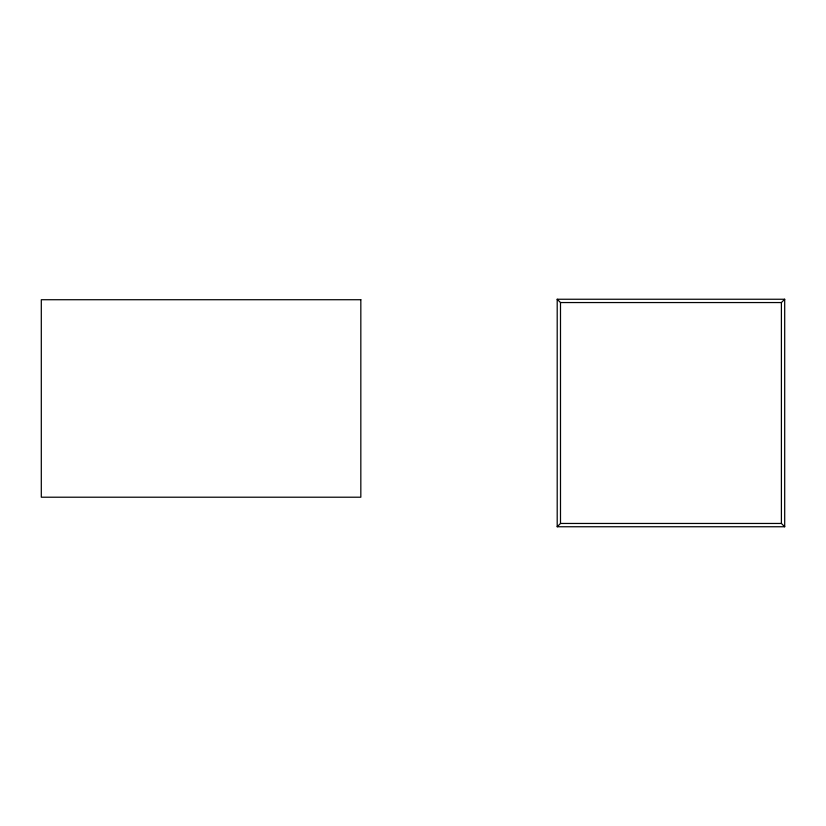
<?xml version="1.0" encoding="UTF-8"?>
<svg xmlns="http://www.w3.org/2000/svg" width="826" height="826" viewBox="0 0 826 826"><rect width="100%" height="100%" fill="white"/><g stroke="black" fill="none" stroke-linecap="round" stroke-linejoin="round"><path stroke-width="1.24" d="M557.199 526.751L560.493 523.457L560.493 302.553L557.199 299.249L784.7 299.249L784.7 526.751L557.199 526.751L557.199 299.249M560.493 302.553L781.396 302.553L784.7 299.249M560.493 523.457L781.396 523.457L784.7 526.751M781.396 302.553L781.396 523.457M360.828 299.724L41.3 299.724L41.3 497.211L360.828 497.211L360.828 299.724"/></g></svg>
